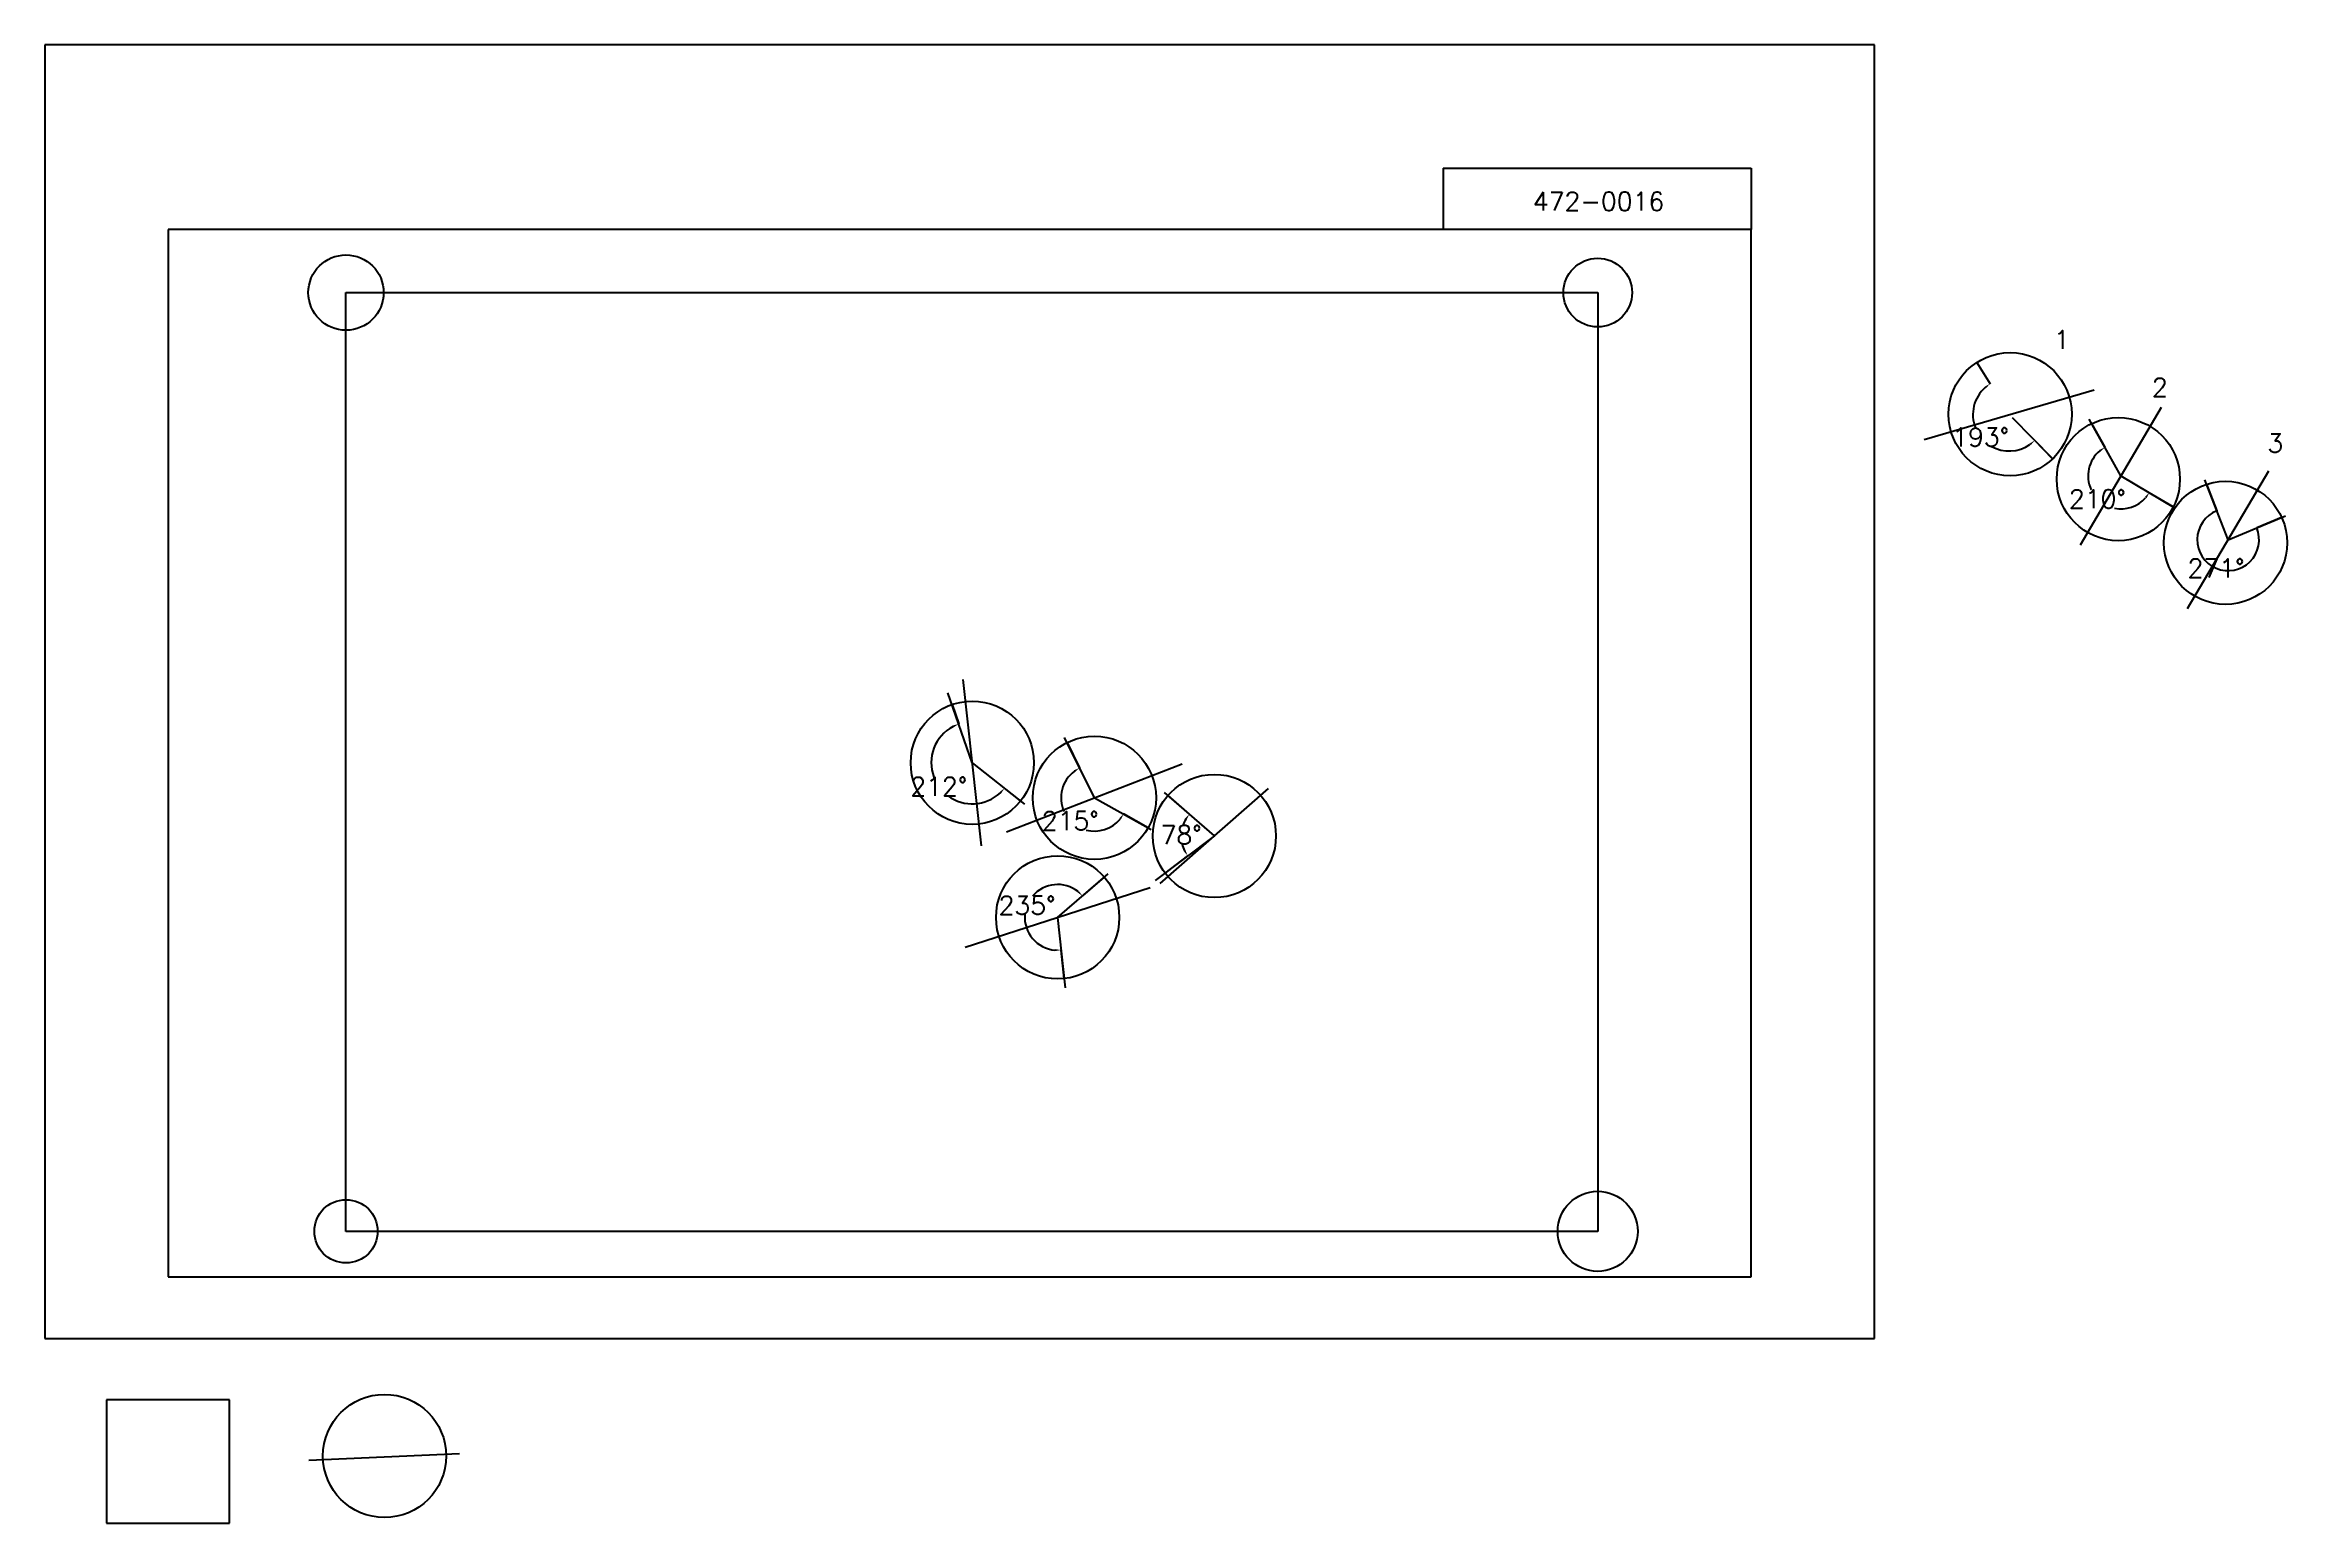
# Model space of a CAD drawing. Extents: x 0 to 1819984, y -150000 to 1050000.
import ezdxf

# ---------------------------------------------------------------- set-up
doc = ezdxf.new("R2010")
doc.units = 0
doc.header["$MEASUREMENT"] = 0
doc.layers.get('0').update_dxf_attribs({"linetype": 'CONTINUOUS'})
doc.layers.get('Defpoints').update_dxf_attribs({"linetype": 'CONTINUOUS'})
for name, color, linetype in [('_0-0_', 7, 'CONTINUOUS'), ('_0-1_V-nasSTD', 7, 'CONTINUOUS'), ('_0-2_番号', 7, 'CONTINUOUS'), ('ADD_LINE', 7, 'CONTINUOUS'), ('文字', 7, 'CONTINUOUS')]:
    doc.layers.add(name, color=color, linetype=linetype)
doc.layers.add('位置合わせ用', color=7, linetype='CONTINUOUS', plot=False)
doc.styles.get("Standard").update_dxf_attribs({"font": 'txt', "height": 15000, "bigfont": 'bigfont.shx'})
doc.dimstyles.get("Standard").update_dxf_attribs({"dimtxt": 0.18, "dimasz": 0.18, "dimexe": 0.18, "dimexo": 0.0625, "dimgap": 0.09, "dimtad": 0, "dimtih": 1, "dimtoh": 1, "dimdec": 4, "dimzin": 0, "dimdsep": 46, "dimtxsty": 'Standard', "dimcen": 0.09, "dimadec": 0, "dimazin": 0, "dimtfac": 1, "dimtdec": 4, "dimtofl": 0, "dimtmove": 0, "dimatfit": 3, "dimfxl": 1, "dimtolj": 1, "dimtzin": 0, "dimarcsym": 0})
picture_1 = doc.add_image_def('image1.jpg', size_in_pixel=(800, 600))

# ---------------------------------------------------------------- blocks, each defined once
blk = doc.blocks.new('-000-CCURVE_ORG002')
at = {"layer": '_0-0_', "color": 5, "linetype": 'Continuous'}
for p, q in [((30, -10), (10, -10)), ((10, -10), (10, -30)), ((30, -30), (30, -10)), ((10, -30), (30, -30))]:
    blk.add_line(p, q, dxfattribs=at)
blk = doc.blocks.new('-008-$$ATRU$$11$$背景色$$色$$0_0_0')
at = {"layer": '_0-2_番号'}
blk.add_blockref('-000-CCURVE_ORG002', (0, 0), dxfattribs=at)
blk = doc.blocks.new('*D27')
at = {"color": 0, "linetype": 'Continuous', "lineweight": -2}
for p, q in [((1568104, 792245), (1578880, 774840)), ((1629640, 714000), (1615070, 728792))]:
    blk.add_line(p, q, dxfattribs=at)
for start, end in [(131.496881, 201.309321), (240.743794, 304.832348)]:
    blk.add_arc((1594392, 749786), 29468, start, end, dxfattribs=at)
at = {"color": 0}
for points in [[(1575365, 771189), (1574370, 772526), (1578880, 774841)], [(1611756, 724957), (1610691, 726240), (1615070, 728792)]]:
    blk.add_solid(points, dxfattribs=at)
at = {"layer": 'Defpoints', "color": 0}
for p in [(1568104, 792245), (1565088, 746690), (1594392, 749786), (1629640, 714000)]:
    blk.add_point(p, dxfattribs=at)
at = {"color": 0, "linetype": 'Continuous', "insert": (1571223, 731578), "char_height": 15000, "attachment_point": 5}
blk.add_mtext('\\A1;193%%d', dxfattribs=at)
blk = doc.blocks.new('*D28')
at = {"color": 0, "linetype": 'Continuous', "lineweight": -2}
for p, q in [((1661270, 742552), (1672046, 723311)), ((1727583, 674939), (1708054, 686470))]:
    blk.add_line(p, q, dxfattribs=at)
for start, end in [(130.005432, 204.698825), (258.553097, 318.68482)]:
    blk.add_arc((1685082, 700035), 26678, start, end, dxfattribs=at)
at = {"color": 0}
for points in [[(1668405, 719784), (1667458, 721156), (1672046, 723311)], [(1705795, 681933), (1704445, 682911), (1708054, 686470)]]:
    blk.add_solid(points, dxfattribs=at)
at = {"layer": 'Defpoints', "color": 0}
for p in [(1661270, 742552), (1658755, 695717), (1685082, 700035), (1727583, 674939)]:
    blk.add_point(p, dxfattribs=at)
at = {"color": 0, "linetype": 'Continuous', "insert": (1666003, 681387), "char_height": 15000, "attachment_point": 5}
blk.add_mtext('\\A1;210%%d', dxfattribs=at)
blk = doc.blocks.new('*D31')
at = {"layer": 'ADD_LINE', "color": 0, "linetype": 'Continuous', "lineweight": -2}
for p, q in [((1754468, 693292), (1762933, 671691)), ((1815520, 666412), (1795295, 657972))]:
    blk.add_line(p, q, dxfattribs=at)
blk.add_arc((1772102, 648293), 25131, 111.399612, 22.651687, dxfattribs=at)
at = {"layer": 'ADD_LINE', "color": 0}
for points in [[(1762933, 671691), (1762933, 671692), (1762933, 671692)], [(1795295, 657972), (1795295, 657972), (1795295, 657972)]]:
    blk.add_solid(points, dxfattribs=at)
at = {"layer": 'Defpoints', "color": 0}
for p in [(1754468, 693293), (1815520, 666412), (1772102, 648293), (1781612, 625030)]:
    blk.add_point(p, dxfattribs=at)
at = {"layer": 'ADD_LINE', "color": 0, "linetype": 'Continuous', "insert": (1762293, 625154), "char_height": 15000, "attachment_point": 5}
blk.add_mtext('\\A1;271%%d', dxfattribs=at)
blk = doc.blocks.new('*D148')
at = {"color": 0, "linetype": 'Continuous', "lineweight": -2}
for p, q in [((736366, 514484), (741834, 498746)), ((791990, 436235), (778923, 446571))]:
    blk.add_line(p, q, dxfattribs=at)
for start, end in [(117.758487, 200.758013), (233.547316, 313.056083)]:
    blk.add_arc((752774, 467253), 33339, start, end, dxfattribs=at)
at = {"color": 0}
for points in [[(737579, 495991), (736915, 497520), (741834, 498746)], [(776149, 442328), (774923, 443457), (778923, 446570)]]:
    blk.add_solid(points, dxfattribs=at)
at = {"layer": 'Defpoints', "color": 0}
for p in [(736366, 514484), (752774, 467253), (741823, 435764), (791990, 436235)]:
    blk.add_point(p, dxfattribs=at)
at = {"color": 0, "linetype": 'Continuous', "insert": (725601, 447937), "char_height": 15000, "attachment_point": 5}
blk.add_mtext('\\A1;212%%d', dxfattribs=at)
blk = doc.blocks.new('*D149')
at = {"color": 0, "linetype": 'Continuous', "lineweight": -2}
for p, q in [((829673, 483612), (839865, 463051)), ((895597, 414549), (875532, 425686))]:
    blk.add_line(p, q, dxfattribs=at)
for start, end in [(126.972757, 204.407344), (255.403603, 320.362382)]:
    blk.add_arc((851880, 438814), 27052, start, end, dxfattribs=at)
at = {"color": 0}
for points in [[(836047, 459717), (835172, 461135), (839865, 463051)], [(873400, 421087), (872024, 422027), (875532, 425686)]]:
    blk.add_solid(points, dxfattribs=at)
at = {"layer": 'Defpoints', "color": 0}
for p in [(829673, 483612), (851880, 438814), (846919, 412221), (895597, 414549)]:
    blk.add_point(p, dxfattribs=at)
at = {"color": 0, "linetype": 'Continuous', "insert": (832312, 420136), "char_height": 15000, "attachment_point": 5}
blk.add_mtext('\\A1;215%%d', dxfattribs=at)
blk = doc.blocks.new('*D150')
at = {"color": 0, "linetype": 'Continuous', "lineweight": -2}
for p, q in [((911517, 440584), (928905, 425476)), ((909315, 377718), (927717, 391572))]:
    blk.add_line(p, q, dxfattribs=at)
for start, end in [(149.65285, 161.750789), (194.070771, 206.333876)]:
    blk.add_arc((949260, 407790), 26966, start, end, dxfattribs=at)
at = {"color": 0}
for points in [[(926667, 420928), (925313, 421900), (928905, 425476)], [(924384, 395391), (925803, 396265), (927717, 391572)]]:
    blk.add_solid(points, dxfattribs=at)
at = {"layer": 'Defpoints', "color": 0}
for p in [(911517, 440584), (923214, 414769), (949260, 407790), (909315, 377718)]:
    blk.add_point(p, dxfattribs=at)
at = {"color": 0, "linetype": 'Continuous', "insert": (922311, 408734), "char_height": 15000, "attachment_point": 5}
blk.add_mtext('\\A1;78%%d', dxfattribs=at)
blk = doc.blocks.new('*D151')
at = {"color": 0, "linetype": 'Continuous', "lineweight": -2}
for p, q in [((859910, 374398), (842249, 359158)), ((827355, 292014), (824883, 315209))]:
    blk.add_line(p, q, dxfattribs=at)
for start, end in [(51.548216, 139.55702), (175.048066, 265.328071)]:
    blk.add_arc((822056, 341732), 26673, start, end, dxfattribs=at)
at = {"color": 0}
for points in [[(838065, 362019), (839219, 363222), (842249, 359158)], [(819893, 314314), (819873, 315981), (824883, 315209)]]:
    blk.add_solid(points, dxfattribs=at)
at = {"layer": 'Defpoints', "color": 0}
for p in [(809034, 365010), (859910, 374398), (822056, 341732), (827355, 292014)]:
    blk.add_point(p, dxfattribs=at)
at = {"color": 0, "linetype": 'Continuous', "insert": (797249, 351535), "char_height": 15000, "attachment_point": 5}
blk.add_mtext('\\A1;235%%d', dxfattribs=at)

msp = doc.modelspace()

# ---------------------------------------------------------------- linework, layer by layer
at = {"layer": '_0-1_V-nasSTD', "color": 7, "linetype": 'Continuous'}
for p, q in [((1485000, 1050000), (0, 1050000)), ((0, 1050000), (0, 0)), ((1485000, 1050000), (0, 1050000)), ((0, 1050000), (0, 0)), ((1485000, 0), (1485000, 1050000)), ((1485000, 0), (1485000, 1050000)), ((1135000, 950000), (1135000, 900000)), ((1135000, 950000), (1385000, 950000)), ((1385000, 950000), (1385000, 900000)), ((1385000, 900000), (100000, 900000)), ((100000, 900000), (100000, 50000)), ((1385000, 50000), (1385000, 900000)), ((100000, 50000), (1385000, 50000)), ((0, 0), (1485000, 0)), ((0, 0), (1485000, 0))]:
    msp.add_line(p, q, dxfattribs=at)
at = {"layer": 'ADD_LINE', "color": 1, "linetype": 'Continuous'}
for p, q in [((1525489.26411, 729736.80972), (1663294.76411, 769835.80972)), ((1652183.75, 644122.25), (1717980.25, 755947.75)), ((1739204, 592380), (1805000.5, 704205.5)), ((760257.75, 399762), (745291.25, 534744)), ((780620.5, 411237), (923138.5, 466391)), ((905262.5, 369155.125), (993258.5, 446424.875)), ((747080.5, 317602), (897030.5, 365862)), ((214262.32302, -98799.56876), (336470.78129, -93322.43898))]:
    msp.add_line(p, q, dxfattribs=at)
at = {"layer": 'ADD_LINE', "color": 5, "linetype": 'Continuous'}
for p, q in [((1596753.25, 747633.75), (1629814.8632, 713821.27417)), ((1685082, 700035), (1659184.32722, 746275.9796)), ((1685082, 700035), (1729204.75, 673981.25)), ((1772102.25, 648292.75), (1753088.25, 696812.75)), ((1772102.25, 648292.75), (1818728.75, 667751.25)), ((752774.5, 467253), (733026, 524098.5)), ((851879.5, 438814), (827626.5, 487741)), ((752774.5, 467253), (795151.5, 433734)), ((851879.5, 438814), (898053, 413185.5)), ((949260.5, 407790), (908733, 443003)), ((949260.5, 407790), (901320.5, 371700)), ((822055.5, 341732), (863021.5, 377083)), ((822055.5, 341732), (828164, 284424))]:
    msp.add_line(p, q, dxfattribs=at)
at = {"layer": 'ADD_LINE', "color": 5, "linetype": 'ByBlock'}
for centre in [(1595122.531, 750173.16957), (1682964.15392, 697503.40947), (1769984.40392, 645761.15947), (752774.5, 467253), (851879.5, 438814), (949260.5, 407790), (822055.5, 341732), (275704.61091, -95468.83904)]:
    msp.add_circle(centre, 50000, dxfattribs=at)
at = {"layer": '位置合わせ用', "color": 5, "linetype": 'Continuous'}
for centre, radius in [((244424.4, 848880.595), 30579.2687), ((1260424.4, 848880.595), 27848.33235), ((244424.4, 86880.595), 25672.78835), ((1260424.4, 86880.595), 32483.49996)]:
    msp.add_circle(centre, radius, dxfattribs=at)

# ---------------------------------------------------------------- block references
at = {"layer": '_0-0_', "xscale": 5000, "yscale": 5000, "zscale": 5000}
msp.add_blockref('-008-$$ATRU$$11$$背景色$$色$$0_0_0', (0, 0), dxfattribs=at)

# ---------------------------------------------------------------- texts
at = {"layer": '文字', "linetype": 'Continuous'}
msp.add_text('472-0016', height=15000, dxfattribs=at).set_placement((1207698.06436, 915464.91089))
at = {"layer": '文字', "color": 5, "linetype": 'Continuous'}
for s, p in [('1', (1630487.25, 803200.25)), ('2', (1710202.25, 764419.75)), ('3', (1803921.25, 719176.25))]:
    msp.add_text(s, height=15000, dxfattribs=at).set_placement(p)

# ---------------------------------------------------------------- dimensions: what is measured, and where the dimension line sits
at = {"color": 5, "linetype": 'Continuous'}
for base, center, p1, p2, picture, middle in [((1565087.53393, 746690.32692), (1594392.01411, 749786.30972), (1568104.28301, 792244.70716), (1629640.37756, 713999.72255), '*D27', (1571223.47133, 731577.62241)), ((1658755.37189, 695717.29916), (1685082, 700035), (1661270.03834, 742551.88724), (1727582.99975, 674938.86655), '*D28', (1666003.1859, 681387.40657)), ((741823.45547, 435763.6691), (752774.5, 467253), (736366.14577, 514483.98465), (791990.0543, 436234.6135), '*D148', (725601.23392, 447936.76468)), ((846919.23267, 412221.12097), (851879.5, 438814), (829673.14233, 483612.18834), (895596.7839, 414548.81736), '*D149', (832311.55456, 420135.64412)), ((923213.71234, 414769.14534), (949260.5, 407790), (911517.17462, 440583.92305), (909314.5593, 377718.05591), '*D150', (922311.43528, 408734.20749)), ((809033.51089, 365010.36549), (822055.5, 341732), (859909.77856, 374397.7863), (827355.01475, 292013.64179), '*D151', (797248.94337, 351534.51233))]:
    dim = msp.add_angular_dim_3p(base=base, center=center, p1=p1, p2=p2, dimstyle='Standard', override={"dimasz": 5000, "dimtmove": 2}, dxfattribs=at)
    dim.commit()
    dim.dimension.update_dxf_attribs({"geometry": picture, "text_midpoint": middle})
at = {"layer": 'ADD_LINE', "color": 5, "linetype": 'Continuous'}
dim = msp.add_angular_dim_3p(base=(1781611.89489, 625030.08669), center=(1772102.25, 648292.75), p1=(1754467.74397, 693292.55187), p2=(1815520.42476, 666412.32907), dimstyle='Standard', override={"dimtmove": 2}, dxfattribs=at)
dim.commit()
dim.dimension.update_dxf_attribs({"geometry": '*D31', "text_midpoint": (1762292.86514, 625154.49351)})

# ---------------------------------------------------------------- pictures from other files: only their frames are drawn
image = msp.add_image(picture_1, insert=(244424.4, 86880.595), size_in_units=(1016000, 762000), dxfattribs=at)
image.dxf.flags = 7

doc.saveas('drawing.dxf')
